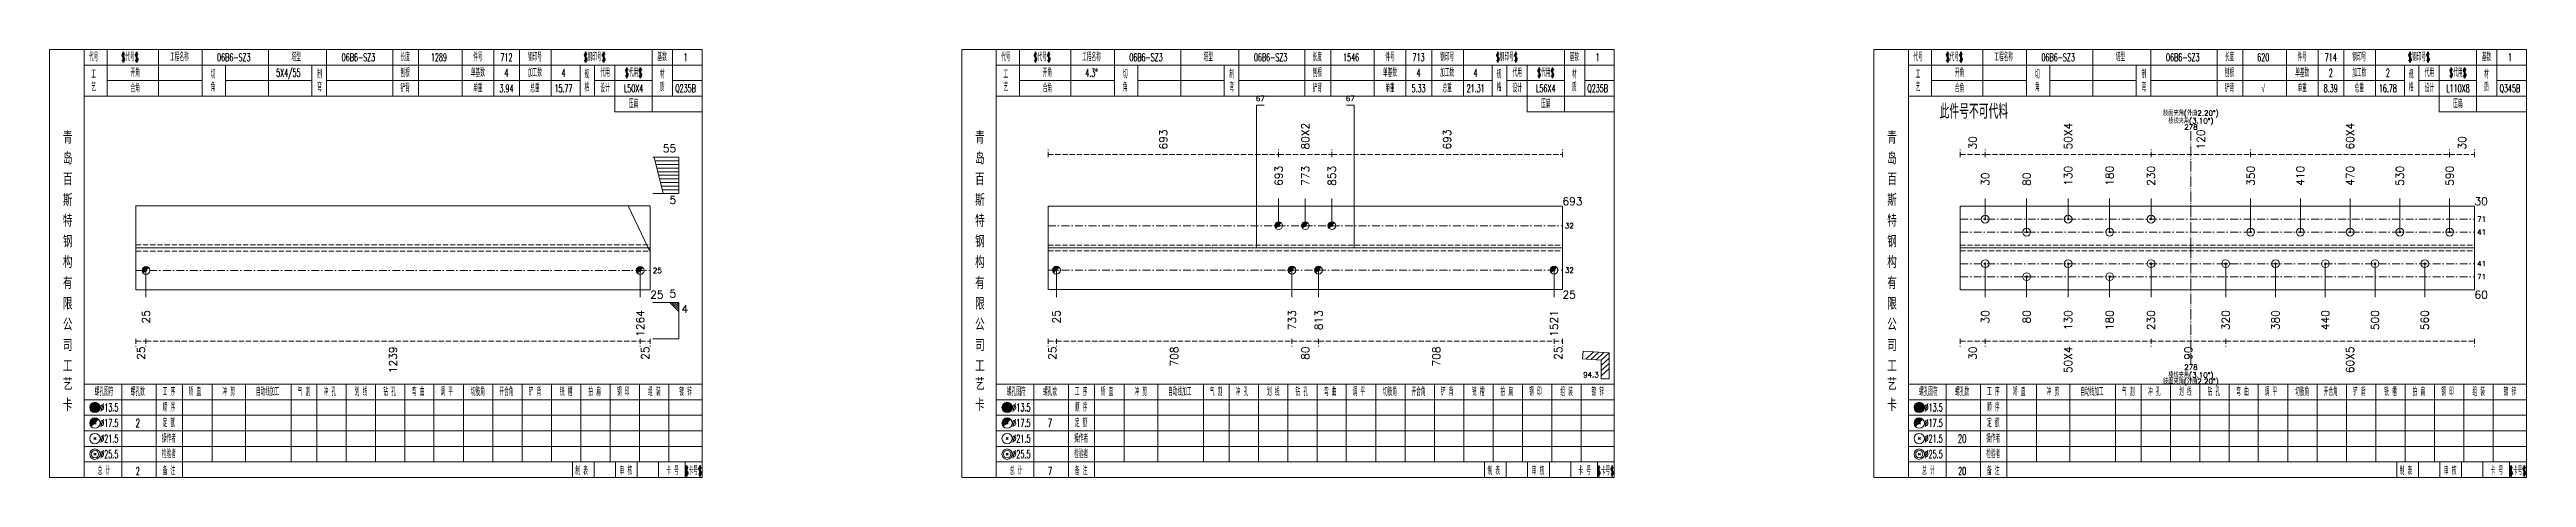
# Model space of a CAD drawing. Extents: x -533 to 8774, y 0 to 7979.
# Drawn here: x 4217 to 5171, y 2954 to 3119 of the extents above; entities that cross this region are included whole.
import ezdxf
from ezdxf.enums import TextEntityAlignment as Align

# ---------------------------------------------------------------- set-up
doc = ezdxf.new("R2010")
doc.units = 0
doc.header["$MEASUREMENT"] = 0
for name, pattern in [('一点画线', [5.2, 3, -1, 0.2, -1]), ('制弯线', [5.9, 4, -0.5, 0.2, -0.5, 0.2, -0.5]), ('虚线', [2.75, 2, -0.75])]:
    doc.linetypes.add(name, pattern=pattern)
doc.layers.get('0').update_dxf_attribs({"linetype": 'CONTINUOUS', "lineweight": 25})
for name, color, linetype, lineweight in [('1', 7, 'CONTINUOUS', 25), ('2', 7, 'CONTINUOUS', 25), ('4', 7, 'CONTINUOUS', 25), ('5', 7, 'CONTINUOUS', 25)]:
    doc.layers.add(name, color=color, linetype=linetype, lineweight=lineweight)
doc.styles.get("Standard").update_dxf_attribs({"font": 'simplex.shx', "width": 0.7, "height": 3, "bigfont": 'gbhzfs.shx'})

# ---------------------------------------------------------------- blocks, each defined once
blk = doc.blocks.new('孔21.5')
at = {"layer": '5', "color": 7, "linetype": 'Continuous', "lineweight": 13}
for p, q in [((-0.2, -0.2), (0.2, 0.2)), ((0.2, -0.2), (-0.2, 0.2))]:
    blk.add_line(p, q, dxfattribs=at)
blk.add_circle((0, 0), 1, dxfattribs=at)
blk = doc.blocks.new('孔17.5')
at = {"layer": '5', "color": 7, "linetype": 'Continuous', "lineweight": 0}
for p, q in [((-0.2, -0.2), (0.2, 0.2)), ((-0.2, 0.2), (0.2, -0.2))]:
    blk.add_line(p, q, dxfattribs=at)
at = {"layer": '5', "color": 7, "linetype": 'Continuous', "lineweight": 13}
blk.add_circle((0, 0), 1, dxfattribs=at)
for radius in [0.9, 0.8, 0.7, 0.6, 0.5, 0.4, 0.3, 0.2, 0.1]:
    blk.add_arc((0, 0), radius, 45, 225, dxfattribs=at)

msp = doc.modelspace()

# ---------------------------------------------------------------- linework, layer by layer
at = {"color": 190, "linetype": '制弯线', "lineweight": 13}
for q in [(5041.73, 3087.56), (5041.73, 2997.56)]:
    msp.add_line((5041.73, 3042.56), q, dxfattribs=at)
at = {"color": 7, "linetype": 'Continuous', "lineweight": 13}
for p, q in [((4459.2, 3077.56), (4449.2, 3077.56)), ((4453.2, 3063.56), (4449.7, 3077.56)), ((4459.2, 3076.16), (4450.05, 3076.16)), ((4459.2, 3074.76), (4450.4, 3074.76)), ((4459.2, 3073.36), (4450.75, 3073.36)), ((4459.2, 3063.56), (4459.2, 3077.56)), ((4459.2, 3063.56), (4449.2, 3063.56)), ((4459.2, 3071.96), (4451.1, 3071.96)), ((4459.2, 3070.56), (4451.45, 3070.56)), ((4459.2, 3069.16), (4451.8, 3069.16)), ((4459.2, 3067.76), (4452.15, 3067.76)), ((4459.2, 3066.36), (4452.5, 3066.36)), ((4459.2, 3064.96), (4452.85, 3064.96)), ((4447.43, 3042.56), (4439.75, 3058.76)), ((4690.3, 3051.13), (4690.3, 3061.56)), ((4700.55, 3051.13), (4700.55, 3061.56)), ((4710.8, 3051.13), (4710.8, 3061.56)), ((4962.49, 3053.65), (4962.49, 3061.56)), ((4978.46, 3048.65), (4978.46, 3061.56)), ((4994.44, 3053.65), (4994.44, 3061.56)), ((5010.41, 3048.65), (5010.41, 3061.56)), ((5026.39, 3053.65), (5026.39, 3061.56)), ((5064.73, 3048.65), (5064.73, 3061.56)), ((5083.9, 3048.65), (5083.9, 3061.56)), ((5103.07, 3048.65), (5103.07, 3061.56)), ((5122.24, 3048.65), (5122.24, 3061.56)), ((5141.41, 3048.65), (5141.41, 3061.56)), ((4448.2, 3041.26), (4447.43, 3042.56)), ((4962.49, 3036.47), (4962.49, 3023.56)), ((4994.44, 3036.47), (4994.44, 3023.56)), ((5026.39, 3036.47), (5026.39, 3023.56)), ((5055.15, 3036.47), (5055.15, 3023.56)), ((5074.32, 3036.47), (5074.32, 3023.56)), ((5093.49, 3036.47), (5093.49, 3023.56)), ((5112.66, 3036.47), (5112.66, 3023.56)), ((5131.83, 3036.47), (5131.83, 3023.56)), ((4253.94, 3033.86), (4253.94, 3023.56)), ((4444.36, 3033.86), (4444.36, 3023.56)), ((4604.7, 3033.99), (4604.7, 3023.56)), ((4695.42, 3033.99), (4695.42, 3023.56)), ((4705.68, 3033.99), (4705.68, 3023.56)), ((4796.4, 3033.99), (4796.4, 3023.56)), ((4978.46, 3031.47), (4978.46, 3023.56)), ((5010.41, 3031.47), (5010.41, 3023.56)), ((4459.2, 3021.56), (4449.2, 3021.56)), ((4455.7, 3021.56), (4459.2, 3018.06)), ((4456.57, 3021.56), (4459.2, 3018.93)), ((4457.45, 3021.56), (4459.2, 3019.81)), ((4458.32, 3021.56), (4459.2, 3020.68)), ((4459.2, 3021.56), (4459.2, 3007.56)), ((4459.2, 3007.56), (4449.2, 3007.56))]:
    msp.add_line(p, q, dxfattribs=at)
at = {"color": 8, "linetype": '虚线', "lineweight": 9}
for p, q in [((4601.5, 3077.56), (4601.5, 3080.56)), ((4601.5, 3078.56), (4690.3, 3078.56)), ((4690.3, 3077.56), (4690.3, 3080.56)), ((4690.3, 3077.56), (4690.3, 3080.56)), ((4690.3, 3078.56), (4710.8, 3078.56)), ((4710.8, 3077.56), (4710.8, 3080.56)), ((4710.8, 3077.56), (4710.8, 3080.56)), ((4710.8, 3078.56), (4799.6, 3078.56)), ((4799.6, 3077.56), (4799.6, 3080.56)), ((4952.9, 3077.56), (4952.9, 3080.56)), ((4952.9, 3078.56), (4962.49, 3078.56)), ((4962.49, 3077.56), (4962.49, 3080.56)), ((4962.49, 3077.56), (4962.49, 3080.56)), ((4962.49, 3078.56), (5026.39, 3078.56)), ((5026.39, 3077.56), (5026.39, 3080.56)), ((5026.39, 3077.56), (5026.39, 3080.56)), ((5026.39, 3078.56), (5064.73, 3078.56)), ((5064.73, 3077.56), (5064.73, 3080.56)), ((5064.73, 3077.56), (5064.73, 3080.56)), ((5064.73, 3078.56), (5141.41, 3078.56)), ((5141.41, 3077.56), (5141.41, 3080.56)), ((5141.41, 3077.56), (5141.41, 3080.56)), ((5141.41, 3078.56), (5151, 3078.56)), ((5151, 3077.56), (5151, 3080.56)), ((4250.1, 3007.56), (4250.1, 3004.56)), ((4250.1, 3006.56), (4253.94, 3006.56)), ((4253.94, 3007.56), (4253.94, 3004.56)), ((4253.94, 3007.56), (4253.94, 3004.56)), ((4253.94, 3006.56), (4444.36, 3006.56)), ((4444.36, 3007.56), (4444.36, 3004.56)), ((4444.36, 3007.56), (4444.36, 3004.56)), ((4444.36, 3006.56), (4448.2, 3006.56)), ((4448.2, 3007.56), (4448.2, 3004.56)), ((4601.5, 3007.56), (4601.5, 3004.56)), ((4601.5, 3006.56), (4604.7, 3006.56)), ((4604.7, 3007.56), (4604.7, 3004.56)), ((4604.7, 3007.56), (4604.7, 3004.56)), ((4604.7, 3006.56), (4695.42, 3006.56)), ((4695.42, 3007.56), (4695.42, 3004.56)), ((4695.42, 3007.56), (4695.42, 3004.56)), ((4695.42, 3006.56), (4705.68, 3006.56)), ((4705.68, 3007.56), (4705.68, 3004.56)), ((4705.68, 3007.56), (4705.68, 3004.56)), ((4705.68, 3006.56), (4796.4, 3006.56)), ((4796.4, 3007.56), (4796.4, 3004.56)), ((4796.4, 3007.56), (4796.4, 3004.56)), ((4796.4, 3006.56), (4799.6, 3006.56)), ((4799.6, 3007.56), (4799.6, 3004.56)), ((4952.9, 3007.56), (4952.9, 3004.56)), ((4952.9, 3006.56), (4962.49, 3006.56)), ((4962.49, 3007.56), (4962.49, 3004.56)), ((4962.49, 3007.56), (4962.49, 3004.56)), ((4962.49, 3006.56), (5026.39, 3006.56)), ((5026.39, 3007.56), (5026.39, 3004.56)), ((5026.39, 3007.56), (5026.39, 3004.56)), ((5026.39, 3006.56), (5055.15, 3006.56)), ((5055.15, 3007.56), (5055.15, 3004.56)), ((5055.15, 3007.56), (5055.15, 3004.56)), ((5055.15, 3006.56), (5151, 3006.56)), ((5151, 3007.56), (5151, 3004.56))]:
    msp.add_line(p, q, dxfattribs=at)
at = {"color": 7, "linetype": 'Continuous', "lineweight": 18}
for p, q in [((4250.1, 3058.76), (4250.1, 3026.36)), ((4250.1, 3058.76), (4448.2, 3058.76)), ((4448.2, 3058.76), (4448.2, 3026.36)), ((4601.5, 3058.63), (4601.5, 3026.49)), ((4601.5, 3058.63), (4799.6, 3058.63)), ((4799.6, 3058.63), (4799.6, 3026.49)), ((4952.9, 3058.65), (4952.9, 3026.47)), ((4952.9, 3058.65), (5151, 3058.65)), ((5151, 3058.65), (5151, 3026.47)), ((4250.1, 3042.56), (4448.2, 3042.56)), ((4601.5, 3042.56), (4799.6, 3042.56)), ((4952.9, 3042.56), (5151, 3042.56))]:
    msp.add_line(p, q, dxfattribs=at)
at = {"color": 3, "linetype": '一点画线', "lineweight": 13}
for p, q in [((4952.9, 3053.65), (5151, 3053.65)), ((4601.5, 3051.13), (4799.6, 3051.13)), ((4952.9, 3048.65), (5151, 3048.65)), ((4952.9, 3036.47), (5151, 3036.47)), ((4250.1, 3033.86), (4448.2, 3033.86)), ((4601.5, 3033.99), (4799.6, 3033.99)), ((4952.9, 3031.47), (5151, 3031.47))]:
    msp.add_line(p, q, dxfattribs=at)
at = {"color": 1, "linetype": '虚线', "lineweight": 18}
for p, q in [((4250.1, 3043.76), (4448.2, 3043.76)), ((4250.1, 3041.36), (4448.2, 3041.36)), ((4601.5, 3043.63), (4799.6, 3043.63)), ((4601.5, 3041.49), (4799.6, 3041.49)), ((4952.9, 3043.65), (5151, 3043.65)), ((4952.9, 3041.47), (5151, 3041.47))]:
    msp.add_line(p, q, dxfattribs=at)
at = {"layer": '1', "color": 7, "linetype": 'Continuous', "lineweight": 18}
for p, q in [((4250.1, 3026.36), (4448.2, 3026.36)), ((4601.5, 3026.49), (4799.6, 3026.49)), ((4952.9, 3026.47), (5151, 3026.47))]:
    msp.add_line(p, q, dxfattribs=at)
at = {"layer": '2', "color": 7, "linetype": 'Continuous', "lineweight": 13}
for p, q in [((4681.71, 3042.56), (4681.71, 3097.56)), ((4681.71, 3097.56), (4684.71, 3097.56)), ((4719.39, 3097.56), (4716.39, 3097.56)), ((4719.39, 3042.56), (4719.39, 3097.56)), ((4807.63, 3002.81), (4807.4, 2999.82)), ((4807.4, 2999.82), (4814.6, 2999.28)), ((4817.6, 3002.06), (4807.63, 3002.81)), ((4808.62, 2999.73), (4811.62, 3002.51)), ((4810.61, 2999.58), (4813.61, 3002.36)), ((4812.61, 2999.43), (4815.61, 3002.21)), ((4814.6, 2999.28), (4817.6, 3002.06)), ((4814.6, 2997.28), (4817.6, 3000.06)), ((4814.6, 2999.28), (4814.6, 2992.06)), ((4814.6, 2995.28), (4817.6, 2998.06)), ((4817.6, 2992.06), (4817.6, 3002.06)), ((4814.6, 2993.28), (4817.6, 2996.06)), ((4814.6, 2992.06), (4817.6, 2992.06))]:
    msp.add_line(p, q, dxfattribs=at)
at = {"layer": '4', "color": 1, "linetype": 'Continuous', "lineweight": 18}
for p, q in [((4230.1, 2954.06), (4230.1, 3119.06)), ((4230.1, 3113.06), (4468.2, 3113.06)), ((4239, 3101.06), (4239, 3119.06)), ((4258.8, 3101.06), (4258.8, 3119.06)), ((4275.6, 3101.06), (4275.6, 3119.06)), ((4284.6, 3101.06), (4284.6, 3113.06)), ((4301.2, 3101.06), (4301.2, 3119.06)), ((4317.9, 3101.06), (4317.9, 3113.06)), ((4323.5, 3101.06), (4323.5, 3119.06)), ((4349, 3101.06), (4349, 3119.06)), ((4359, 3101.06), (4359, 3119.06)), ((4375.7, 3101.06), (4375.7, 3119.06)), ((4387.9, 3101.06), (4387.9, 3119.06)), ((4397.9, 3101.06), (4397.9, 3119.06)), ((4410.1, 3101.06), (4410.1, 3119.06)), ((4421.2, 3101.06), (4421.2, 3113.06)), ((4426.8, 3101.06), (4426.8, 3113.06)), ((4434.6, 3095.06), (4434.6, 3113.06)), ((4449, 3095.06), (4449, 3119.06)), ((4456.8, 3101.06), (4456.8, 3119.06)), ((4581.5, 2954.06), (4581.5, 3119.06)), ((4581.5, 3113.06), (4819.6, 3113.06)), ((4590.4, 3101.06), (4590.4, 3119.06)), ((4610.2, 3101.06), (4610.2, 3119.06)), ((4627, 3101.06), (4627, 3119.06)), ((4636, 3101.06), (4636, 3113.06)), ((4652.6, 3101.06), (4652.6, 3119.06)), ((4669.3, 3101.06), (4669.3, 3113.06)), ((4674.9, 3101.06), (4674.9, 3119.06)), ((4700.4, 3101.06), (4700.4, 3119.06)), ((4710.4, 3101.06), (4710.4, 3119.06)), ((4727.1, 3101.06), (4727.1, 3119.06)), ((4739.3, 3101.06), (4739.3, 3119.06)), ((4749.3, 3101.06), (4749.3, 3119.06)), ((4761.5, 3101.06), (4761.5, 3119.06)), ((4772.6, 3101.06), (4772.6, 3113.06)), ((4778.2, 3101.06), (4778.2, 3113.06)), ((4786, 3095.06), (4786, 3113.06)), ((4800.4, 3095.06), (4800.4, 3119.06)), ((4808.2, 3101.06), (4808.2, 3119.06)), ((4932.9, 2954.06), (4932.9, 3119.06)), ((4932.9, 3113.06), (5171, 3113.06)), ((4941.8, 3101.06), (4941.8, 3119.06)), ((4961.6, 3101.06), (4961.6, 3119.06)), ((4978.4, 3101.06), (4978.4, 3119.06)), ((4987.4, 3101.06), (4987.4, 3113.06)), ((5004, 3101.06), (5004, 3119.06)), ((5020.7, 3101.06), (5020.7, 3113.06)), ((5026.3, 3101.06), (5026.3, 3119.06)), ((5051.8, 3101.06), (5051.8, 3119.06)), ((5061.8, 3101.06), (5061.8, 3119.06)), ((5078.5, 3101.06), (5078.5, 3119.06)), ((5090.7, 3101.06), (5090.7, 3119.06)), ((5100.7, 3101.06), (5100.7, 3119.06)), ((5112.9, 3101.06), (5112.9, 3119.06)), ((5124, 3101.06), (5124, 3113.06)), ((5129.6, 3101.06), (5129.6, 3113.06)), ((5137.4, 3095.06), (5137.4, 3113.06)), ((5151.8, 3095.06), (5151.8, 3119.06)), ((5159.6, 3101.06), (5159.6, 3119.06)), ((4239, 3107.06), (4275.6, 3107.06)), ((4284.6, 3107.06), (4317.9, 3107.06)), ((4323.5, 3107.06), (4421.2, 3107.06)), ((4426.8, 3107.06), (4449, 3107.06)), ((4456.8, 3107.06), (4468.2, 3107.06)), ((4590.4, 3107.06), (4627, 3107.06)), ((4636, 3107.06), (4669.3, 3107.06)), ((4674.9, 3107.06), (4772.6, 3107.06)), ((4778.2, 3107.06), (4800.4, 3107.06)), ((4808.2, 3107.06), (4819.6, 3107.06)), ((4941.8, 3107.06), (4978.4, 3107.06)), ((4987.4, 3107.06), (5020.7, 3107.06)), ((5026.3, 3107.06), (5124, 3107.06)), ((5129.6, 3107.06), (5151.8, 3107.06)), ((5159.6, 3107.06), (5171, 3107.06)), ((4230.1, 3101.06), (4468.2, 3101.06)), ((4434.6, 3095.06), (4468.2, 3095.06)), ((4581.5, 3101.06), (4819.6, 3101.06)), ((4786, 3095.06), (4819.6, 3095.06)), ((4932.9, 3101.06), (5171, 3101.06)), ((5137.4, 3095.06), (5171, 3095.06)), ((4230.1, 2990.06), (4468.2, 2990.06)), ((4244.6, 2954.06), (4244.6, 2990.06)), ((4257.9, 2954.06), (4257.9, 2990.06)), ((4268, 2954.06), (4268, 2990.06)), ((4279.4, 2960.06), (4279.4, 2990.06)), ((4292.3, 2960.06), (4292.3, 2990.06)), ((4309.9, 2960.06), (4309.9, 2990.06)), ((4319.8, 2960.06), (4319.8, 2990.06)), ((4331.1, 2960.06), (4331.1, 2990.06)), ((4342.4, 2960.06), (4342.4, 2990.06)), ((4353.7, 2960.06), (4353.7, 2990.06)), ((4364.9, 2960.06), (4364.9, 2990.06)), ((4376.3, 2960.06), (4376.3, 2990.06)), ((4387.6, 2960.06), (4387.6, 2990.06)), ((4398.9, 2960.06), (4398.9, 2990.06)), ((4410.2, 2960.06), (4410.2, 2990.06)), ((4421.5, 2960.06), (4421.5, 2990.06)), ((4432.8, 2960.06), (4432.8, 2990.06)), ((4444.1, 2960.06), (4444.1, 2990.06)), ((4455.4, 2960.06), (4455.4, 2990.06)), ((4581.5, 2990.06), (4819.6, 2990.06)), ((4596, 2954.06), (4596, 2990.06)), ((4609.3, 2954.06), (4609.3, 2990.06)), ((4619.4, 2954.06), (4619.4, 2990.06)), ((4630.8, 2960.06), (4630.8, 2990.06)), ((4643.7, 2960.06), (4643.7, 2990.06)), ((4661.3, 2960.06), (4661.3, 2990.06)), ((4671.2, 2960.06), (4671.2, 2990.06)), ((4682.5, 2960.06), (4682.5, 2990.06)), ((4693.8, 2960.06), (4693.8, 2990.06)), ((4705.1, 2960.06), (4705.1, 2990.06)), ((4716.3, 2960.06), (4716.3, 2990.06)), ((4727.7, 2960.06), (4727.7, 2990.06)), ((4739, 2960.06), (4739, 2990.06)), ((4750.3, 2960.06), (4750.3, 2990.06)), ((4761.6, 2960.06), (4761.6, 2990.06)), ((4772.9, 2960.06), (4772.9, 2990.06)), ((4784.2, 2960.06), (4784.2, 2990.06)), ((4795.5, 2960.06), (4795.5, 2990.06)), ((4806.8, 2960.06), (4806.8, 2990.06)), ((4932.9, 2990.06), (5171, 2990.06)), ((4947.4, 2954.06), (4947.4, 2990.06)), ((4960.7, 2954.06), (4960.7, 2990.06)), ((4970.8, 2954.06), (4970.8, 2990.06)), ((4982.2, 2960.06), (4982.2, 2990.06)), ((4995.1, 2960.06), (4995.1, 2990.06)), ((5012.7, 2960.06), (5012.7, 2990.06)), ((5022.6, 2960.06), (5022.6, 2990.06)), ((5033.9, 2960.06), (5033.9, 2990.06)), ((5045.2, 2960.06), (5045.2, 2990.06)), ((5056.5, 2960.06), (5056.5, 2990.06)), ((5067.7, 2960.06), (5067.7, 2990.06)), ((5079.1, 2960.06), (5079.1, 2990.06)), ((5090.4, 2960.06), (5090.4, 2990.06)), ((5101.7, 2960.06), (5101.7, 2990.06)), ((5113, 2960.06), (5113, 2990.06)), ((5124.3, 2960.06), (5124.3, 2990.06)), ((5135.6, 2960.06), (5135.6, 2990.06)), ((5146.9, 2960.06), (5146.9, 2990.06)), ((5158.2, 2960.06), (5158.2, 2990.06)), ((4230.1, 2984.06), (4468.2, 2984.06)), ((4230.1, 2978.06), (4468.2, 2978.06)), ((4581.5, 2984.06), (4819.6, 2984.06)), ((4581.5, 2978.06), (4819.6, 2978.06)), ((4932.9, 2984.06), (5171, 2984.06)), ((4932.9, 2978.06), (5171, 2978.06)), ((4230.1, 2972.06), (4468.2, 2972.06)), ((4581.5, 2972.06), (4819.6, 2972.06)), ((4932.9, 2972.06), (5171, 2972.06)), ((4230.1, 2966.06), (4468.2, 2966.06)), ((4230.1, 2960.06), (4468.2, 2960.06)), ((4418.2, 2954.06), (4418.2, 2960.06)), ((4426.6, 2954.06), (4426.6, 2960.06)), ((4434.8, 2954.06), (4434.8, 2960.06)), ((4443.2, 2954.06), (4443.2, 2960.06)), ((4451.4, 2954.06), (4451.4, 2960.06)), ((4461.7, 2954.06), (4461.7, 2960.06)), ((4581.5, 2966.06), (4819.6, 2966.06)), ((4581.5, 2960.06), (4819.6, 2960.06)), ((4769.6, 2954.06), (4769.6, 2960.06)), ((4778, 2954.06), (4778, 2960.06)), ((4786.2, 2954.06), (4786.2, 2960.06)), ((4794.6, 2954.06), (4794.6, 2960.06)), ((4802.8, 2954.06), (4802.8, 2960.06)), ((4813.1, 2954.06), (4813.1, 2960.06)), ((4932.9, 2966.06), (5171, 2966.06)), ((4932.9, 2960.06), (5171, 2960.06)), ((5121, 2954.06), (5121, 2960.06)), ((5129.4, 2954.06), (5129.4, 2960.06)), ((5137.6, 2954.06), (5137.6, 2960.06)), ((5146, 2954.06), (5146, 2960.06)), ((5154.2, 2954.06), (5154.2, 2960.06)), ((5164.5, 2954.06), (5164.5, 2960.06))]:
    msp.add_line(p, q, dxfattribs=at)
at = {"layer": '4', "color": 7, "linetype": 'Continuous', "lineweight": 13}
for p, q in [((4234.1, 2980.86), (4234.5, 2981.26)), ((4234.5, 2980.86), (4234.1, 2981.26)), ((4585.5, 2980.86), (4585.9, 2981.26)), ((4585.9, 2980.86), (4585.5, 2981.26)), ((4936.9, 2980.86), (4937.3, 2981.26)), ((4937.3, 2980.86), (4936.9, 2981.26)), ((4233.9, 2968.66), (4234.7, 2969.46)), ((4234.7, 2968.66), (4233.9, 2969.46)), ((4585.3, 2968.66), (4586.1, 2969.46)), ((4586.1, 2968.66), (4585.3, 2969.46)), ((4936.7, 2968.66), (4937.5, 2969.46)), ((4937.5, 2968.66), (4936.7, 2969.46)), ((4233.9, 2962.66), (4234.7, 2963.46)), ((4234.7, 2962.66), (4233.9, 2963.46)), ((4585.3, 2962.66), (4586.1, 2963.46)), ((4586.1, 2962.66), (4585.3, 2963.46)), ((4936.7, 2962.66), (4937.5, 2963.46)), ((4937.5, 2962.66), (4936.7, 2963.46))]:
    msp.add_line(p, q, dxfattribs=at)
at = {"layer": '4', "color": 7, "linetype": 'Continuous', "lineweight": 0}
for p, q in [((4233.9, 2974.66), (4234.7, 2975.46)), ((4233.9, 2975.46), (4234.7, 2974.66)), ((4585.3, 2974.66), (4586.1, 2975.46)), ((4585.3, 2975.46), (4586.1, 2974.66)), ((4936.7, 2974.66), (4937.5, 2975.46)), ((4936.7, 2975.46), (4937.5, 2974.66))]:
    msp.add_line(p, q, dxfattribs=at)
at = {"layer": '4', "color": 1, "linetype": 'Continuous', "lineweight": 18}
for points in [[(4216.8, 3119.06), (4216.8, 2954.06), (4468.2, 2954.06), (4468.2, 3119.06)], [(4568.2, 3119.06), (4568.2, 2954.06), (4819.6, 2954.06), (4819.6, 3119.06)], [(4919.6, 3119.06), (4919.6, 2954.06), (5171, 2954.06), (5171, 3119.06)]]:
    msp.add_lwpolyline(points, close=True, dxfattribs=at)
at = {"layer": '4', "color": 7, "linetype": 'Continuous', "lineweight": 13}
for centre, radius in [((4234.3, 2981.06), 2), ((4234.3, 2981.06), 1.8), ((4234.3, 2981.06), 1.6), ((4234.3, 2981.06), 1.4), ((4234.3, 2981.06), 1.2), ((4234.3, 2981.06), 1), ((4234.3, 2981.06), 0.8), ((4234.3, 2981.06), 0.6), ((4234.3, 2981.06), 0.4), ((4234.3, 2981.06), 0.2), ((4585.7, 2981.06), 2), ((4585.7, 2981.06), 1.8), ((4585.7, 2981.06), 1.6), ((4585.7, 2981.06), 1.4), ((4585.7, 2981.06), 1.2), ((4585.7, 2981.06), 1), ((4585.7, 2981.06), 0.8), ((4585.7, 2981.06), 0.6), ((4585.7, 2981.06), 0.4), ((4585.7, 2981.06), 0.2), ((4937.1, 2981.06), 2), ((4937.1, 2981.06), 1.8), ((4937.1, 2981.06), 1.6), ((4937.1, 2981.06), 1.4), ((4937.1, 2981.06), 1.2), ((4937.1, 2981.06), 1), ((4937.1, 2981.06), 0.8), ((4937.1, 2981.06), 0.6), ((4937.1, 2981.06), 0.4), ((4937.1, 2981.06), 0.2), ((4234.3, 2975.06), 2), ((4234.3, 2969.06), 2), ((4585.7, 2975.06), 2), ((4585.7, 2969.06), 2), ((4937.1, 2975.06), 2), ((4937.1, 2969.06), 2), ((4234.3, 2963.06), 2), ((4234.3, 2963.06), 1.4), ((4585.7, 2963.06), 2), ((4585.7, 2963.06), 1.4), ((4937.1, 2963.06), 2), ((4937.1, 2963.06), 1.4)]:
    msp.add_circle(centre, radius, dxfattribs=at)
for centre, radius in [((4234.3, 2975.06), 1.8), ((4234.3, 2975.06), 1.6), ((4234.3, 2975.06), 1.4), ((4234.3, 2975.06), 1.2), ((4234.3, 2975.06), 1), ((4234.3, 2975.06), 0.8), ((4234.3, 2975.06), 0.6), ((4234.3, 2975.06), 0.4), ((4234.3, 2975.06), 0.2), ((4585.7, 2975.06), 1.8), ((4585.7, 2975.06), 1.6), ((4585.7, 2975.06), 1.4), ((4585.7, 2975.06), 1.2), ((4585.7, 2975.06), 1), ((4585.7, 2975.06), 0.8), ((4585.7, 2975.06), 0.6), ((4585.7, 2975.06), 0.4), ((4585.7, 2975.06), 0.2), ((4937.1, 2975.06), 1.8), ((4937.1, 2975.06), 1.6), ((4937.1, 2975.06), 1.4), ((4937.1, 2975.06), 1.2), ((4937.1, 2975.06), 1), ((4937.1, 2975.06), 0.8), ((4937.1, 2975.06), 0.6), ((4937.1, 2975.06), 0.4), ((4937.1, 2975.06), 0.2)]:
    msp.add_arc(centre, radius, 45, 225, dxfattribs=at)

# ---------------------------------------------------------------- block references
at = {"color": 7, "linetype": 'Continuous', "lineweight": 13, "xscale": 1.5, "yscale": 1.5, "zscale": 1.5}
for name, p in [('孔21.5', (4962.49, 3053.65)), ('孔21.5', (4994.44, 3053.65)), ('孔21.5', (5026.39, 3053.65)), ('孔17.5', (4690.3, 3051.13)), ('孔17.5', (4700.55, 3051.13)), ('孔17.5', (4710.8, 3051.13)), ('孔21.5', (4978.46, 3048.65)), ('孔21.5', (5010.41, 3048.65)), ('孔21.5', (5064.73, 3048.65)), ('孔21.5', (5083.9, 3048.65)), ('孔21.5', (5103.07, 3048.65)), ('孔21.5', (5122.24, 3048.65)), ('孔21.5', (5141.41, 3048.65))]:
    msp.add_blockref(name, p, dxfattribs=at)
at = {"layer": '1', "color": 7, "linetype": 'Continuous', "lineweight": 13, "xscale": 1.5, "yscale": 1.5, "zscale": 1.5}
for name, p in [('孔17.5', (4253.94, 3033.86)), ('孔17.5', (4444.36, 3033.86)), ('孔17.5', (4604.7, 3033.99)), ('孔17.5', (4695.42, 3033.99)), ('孔17.5', (4705.68, 3033.99)), ('孔17.5', (4796.4, 3033.99)), ('孔21.5', (4962.49, 3036.47)), ('孔21.5', (4994.44, 3036.47)), ('孔21.5', (5026.39, 3036.47)), ('孔21.5', (5055.15, 3036.47)), ('孔21.5', (5074.32, 3036.47)), ('孔21.5', (5093.49, 3036.47)), ('孔21.5', (5112.66, 3036.47)), ('孔21.5', (5131.83, 3036.47)), ('孔21.5', (4978.46, 3031.47)), ('孔21.5', (5010.41, 3031.47))]:
    msp.add_blockref(name, p, dxfattribs=at)

# ---------------------------------------------------------------- texts
at = {"color": 7, "linetype": 'Continuous', "lineweight": 13}
for s, p in [('肢面夹角(外曲2.20%%d)', (5041.73, 3095.56)), ('278', (5041.73, 2997.56))]:
    msp.add_text(s, height=2, dxfattribs=at).set_placement(p, align=Align.TOP_CENTER)
for p in [(5041.73, 3091.56), (5041.73, 2993.56)]:
    msp.add_text('棱线夹角(3.10%%d)', height=2, dxfattribs=at).set_placement(p, align=Align.MIDDLE_CENTER)
for s, p in [('55', (4458.2, 3078.56)), ('5', (4458.2, 3022.56))]:
    msp.add_text(s, height=3, dxfattribs=at).set_placement(p, align=Align.BOTTOM_RIGHT)
at = {"color": 8, "linetype": 'Continuous', "lineweight": 9}
for s, p in [('693', (4645.9, 3080.56)), ('80X2', (4700.55, 3080.56)), ('693', (4755.2, 3080.56)), ('30', (4957.69, 3080.56)), ('50X4', (4994.44, 3080.56)), ('120', (5045.56, 3080.56)), ('60X4', (5103.07, 3080.56)), ('30', (5146.21, 3080.56))]:
    msp.add_text(s, height=3, rotation=90, dxfattribs=at).set_placement(p, align=Align.MIDDLE_LEFT)
at = {"color": 7, "linetype": 'Continuous', "lineweight": 13}
for s, p in [('278', (5041.73, 3087.56)), ('肢面夹角(外曲2.20%%d)', (5041.73, 2989.56))]:
    msp.add_text(s, height=2, dxfattribs=at).set_placement(p, align=Align.BOTTOM_CENTER)
for s, p in [('693', (4690.3, 3066.56)), ('773', (4700.55, 3066.56)), ('853', (4710.8, 3066.56)), ('130', (4994.44, 3066.56)), ('180', (5010.41, 3066.56)), ('230', (5026.39, 3066.56)), ('350', (5064.73, 3066.56)), ('410', (5083.9, 3066.56)), ('470', (5103.07, 3066.56)), ('530', (5122.24, 3066.56)), ('590', (5141.41, 3066.56)), ('30', (4962.49, 3066.56)), ('80', (4978.46, 3066.56))]:
    msp.add_text(s, height=3, rotation=90, dxfattribs=at).set_placement(p, align=Align.MIDDLE_LEFT)
msp.add_text('5', height=3, dxfattribs=at).set_placement((4458.2, 3062.56), align=Align.TOP_RIGHT)
for s, height, p in [('693', 3, (4799.6, 3060.56)), ('30', 3, (5151, 3060.56)), ('71', 2, (5152, 3053.65)), ('32', 2, (4800.6, 3051.13)), ('41', 2, (5152, 3048.65)), ('25', 2, (4449.2, 3033.86)), ('32', 2, (4800.6, 3033.99)), ('41', 2, (5152, 3036.47)), ('71', 2, (5152, 3031.47))]:
    msp.add_text(s, height=height, dxfattribs=at).set_placement(p, align=Align.MIDDLE_LEFT)
msp.add_text('4', height=3, dxfattribs=at).set_placement((4460.2, 3020.56), align=Align.TOP_LEFT)
at = {"color": 8, "linetype": 'Continuous', "lineweight": 9}
for s, p in [('25', (4252.02, 3004.56)), ('1239', (4349.15, 3004.56)), ('25', (4446.28, 3004.56)), ('25', (4603.1, 3004.56)), ('708', (4650.06, 3004.56)), ('80', (4700.55, 3004.56)), ('708', (4751.04, 3004.56)), ('25', (4798, 3004.56)), ('30', (4957.69, 3004.56)), ('50X4', (4994.44, 3004.56)), ('90', (5040.77, 3004.56)), ('60X5', (5103.07, 3004.56))]:
    msp.add_text(s, height=3, rotation=90, dxfattribs=at).set_placement(p, align=Align.MIDDLE_RIGHT)
at = {"color": 0, "linetype": 'Continuous', "insert": (4944.93, 3098.01), "char_height": 5.668, "width": 119.257, "attachment_point": 1}
msp.add_mtext('此件号不可代料', dxfattribs=at)
at = {"layer": '1', "color": 7, "linetype": 'Continuous', "lineweight": 13}
for s, p in [('25', (4448.2, 3024.56)), ('25', (4799.6, 3024.56)), ('60', (5151, 3024.56))]:
    msp.add_text(s, height=3, dxfattribs=at).set_placement(p, align=Align.MIDDLE_LEFT)
for s, p in [('25', (4253.94, 3018.56)), ('1264', (4444.36, 3018.56)), ('25', (4604.7, 3018.56)), ('733', (4695.42, 3018.56)), ('813', (4705.68, 3018.56)), ('1521', (4796.4, 3018.56)), ('30', (4962.49, 3018.56)), ('80', (4978.46, 3018.56)), ('130', (4994.44, 3018.56)), ('180', (5010.41, 3018.56)), ('230', (5026.39, 3018.56)), ('320', (5055.15, 3018.56)), ('380', (5074.32, 3018.56)), ('440', (5093.49, 3018.56)), ('500', (5112.66, 3018.56)), ('560', (5131.83, 3018.56))]:
    msp.add_text(s, height=3, rotation=90, dxfattribs=at).set_placement(p, align=Align.MIDDLE_RIGHT)
at = {"layer": '2', "color": 7, "linetype": 'Continuous', "lineweight": 13}
for p in [(4683.21, 3098.56), (4717.89, 3098.56)]:
    msp.add_text('67', height=2, dxfattribs=at).set_placement(p, align=Align.BOTTOM_CENTER)
msp.add_text('94.3', height=2, dxfattribs=at).set_placement((4813.6, 2992.06), align=Align.BOTTOM_RIGHT)
at = {"layer": '4', "color": 1, "linetype": 'Continuous', "lineweight": 13}
for s, height, width, p in [('代号', 3, 0.6, (4233.8, 3116.06)), ('工', 3, 0.6, (4233.8, 3109.46)), ('$代号$', 3, 0.6, (4247.8, 3116.06)), ('开角', 3, 0.6, (4249.8, 3110.06)), ('工程名称', 3, 0.6, (4266.8, 3116.06)), ('切', 3, 0.6, (4279.8, 3109.46)), ('06B6-SZ3', 3, 0.6, (4287.8, 3116.06)), ('5X4/55', 3, 0.6, (4308.8, 3110.06)), ('塔型', 3, 0.6, (4311.8, 3116.06)), ('制', 3, 0.6, (4320.8, 3109.46)), ('06B6-SZ3', 3, 0.6, (4335.8, 3116.06)), ('刨根', 3, 0.6, (4353.8, 3110.06)), ('长度', 3, 0.6, (4353.8, 3116.06)), ('1289', 3, 0.6, (4366.8, 3116.06)), ('单基数', 3, 0.6, (4381.8, 3110.06)), ('件号', 3, 0.6, (4381.8, 3116.06)), ('712', 3, 0.6, (4392.8, 3116.06)), ('4', 3, 0.6, (4392.8, 3110.06)), ('加工数', 3, 0.6, (4403.8, 3110.06)), ('钢印号', 3, 0.6, (4403.8, 3116.06)), ('4', 3, 0.6, (4414.8, 3110.06)), ('规', 3, 0.6, (4423.8, 3109.46)), ('$钢印号$', 3, 0.6, (4426.8, 3116.06)), ('代用', 3, 0.6, (4430.8, 3110.06)), ('$代用$', 3, 0.6, (4441.8, 3110.06)), ('基数', 3, 0.6, (4452.8, 3116.06)), ('材', 3, 0.6, (4452.8, 3109.46)), ('1', 3, 0.6, (4461.8, 3116.06)), ('代号', 3, 0.6, (4585.2, 3116.06)), ('工', 3, 0.6, (4585.2, 3109.46)), ('$代号$', 3, 0.6, (4599.2, 3116.06)), ('开角', 3, 0.6, (4601.2, 3110.06)), ('工程名称', 3, 0.6, (4618.2, 3116.06)), ('4.3%%d', 3, 0.6, (4618.2, 3110.06)), ('切', 3, 0.6, (4631.2, 3109.46)), ('06B6-SZ3', 3, 0.6, (4639.2, 3116.06)), ('塔型', 3, 0.6, (4663.2, 3116.06)), ('制', 3, 0.6, (4672.2, 3109.46)), ('06B6-SZ3', 3, 0.6, (4687.2, 3116.06)), ('刨根', 3, 0.6, (4705.2, 3110.06)), ('长度', 3, 0.6, (4705.2, 3116.06)), ('1546', 3, 0.6, (4718.2, 3116.06)), ('单基数', 3, 0.6, (4733.2, 3110.06)), ('件号', 3, 0.6, (4733.2, 3116.06)), ('713', 3, 0.6, (4744.2, 3116.06)), ('4', 3, 0.6, (4744.2, 3110.06)), ('加工数', 3, 0.6, (4755.2, 3110.06)), ('钢印号', 3, 0.6, (4755.2, 3116.06)), ('4', 3, 0.6, (4766.2, 3110.06)), ('规', 3, 0.6, (4775.2, 3109.46)), ('$钢印号$', 3, 0.6, (4778.2, 3116.06)), ('代用', 3, 0.6, (4782.2, 3110.06)), ('$代用$', 3, 0.6, (4793.2, 3110.06)), ('基数', 3, 0.6, (4804.2, 3116.06)), ('材', 3, 0.6, (4804.2, 3109.46)), ('1', 3, 0.6, (4813.2, 3116.06)), ('代号', 3, 0.6, (4936.6, 3116.06)), ('工', 3, 0.6, (4936.6, 3109.46)), ('$代号$', 3, 0.6, (4950.6, 3116.06)), ('开角', 3, 0.6, (4952.6, 3110.06)), ('工程名称', 3, 0.6, (4969.6, 3116.06)), ('切', 3, 0.6, (4982.6, 3109.46)), ('06B6-SZ3', 3, 0.6, (4990.6, 3116.06)), ('塔型', 3, 0.6, (5014.6, 3116.06)), ('制', 3, 0.6, (5023.6, 3109.46)), ('06B6-SZ3', 3, 0.6, (5038.6, 3116.06)), ('刨根', 3, 0.6, (5056.6, 3110.06)), ('长度', 3, 0.6, (5056.6, 3116.06)), ('620', 3, 0.6, (5069.6, 3116.06)), ('单基数', 3, 0.6, (5084.6, 3110.06)), ('件号', 3, 0.6, (5084.6, 3116.06)), ('714', 3, 0.6, (5095.6, 3116.06)), ('2', 3, 0.6, (5095.6, 3110.06)), ('加工数', 3, 0.6, (5106.6, 3110.06)), ('钢印号', 3, 0.6, (5106.6, 3116.06)), ('2', 3, 0.6, (5117.6, 3110.06)), ('规', 3, 0.6, (5126.6, 3109.46)), ('$钢印号$', 3, 0.6, (5129.6, 3116.06)), ('代用', 3, 0.6, (5133.6, 3110.06)), ('$代用$', 3, 0.6, (5144.6, 3110.06)), ('基数', 3, 0.6, (5155.6, 3116.06)), ('材', 3, 0.6, (5155.6, 3109.46)), ('1', 3, 0.6, (5164.6, 3116.06)), ('艺', 3, 0.6, (4233.8, 3104.46)), ('合角', 3, 0.6, (4249.8, 3104.06)), ('角', 3, 0.6, (4279.8, 3104.46)), ('弯', 3, 0.6, (4320.8, 3104.46)), ('铲背', 3, 0.6, (4353.8, 3104.06)), ('单重', 3, 0.6, (4381.8, 3104.06)), ('3.94', 3, 0.6, (4392.8, 3104.06)), ('总重', 3, 0.6, (4403.8, 3104.06)), ('15.77', 3, 0.6, (4414.8, 3104.06)), ('格', 3, 0.6, (4423.8, 3104.46)), ('设计', 3, 0.6, (4430.8, 3104.06)), ('L50X4', 3, 0.6, (4441.8, 3104.06)), ('质', 3, 0.6, (4452.8, 3104.46)), ('Q235B', 3, 0.6, (4461.8, 3104.06)), ('艺', 3, 0.6, (4585.2, 3104.46)), ('合角', 3, 0.6, (4601.2, 3104.06)), ('角', 3, 0.6, (4631.2, 3104.46)), ('弯', 3, 0.6, (4672.2, 3104.46)), ('铲背', 3, 0.6, (4705.2, 3104.06)), ('单重', 3, 0.6, (4733.2, 3104.06)), ('5.33', 3, 0.6, (4744.2, 3104.06)), ('总重', 3, 0.6, (4755.2, 3104.06)), ('21.31', 3, 0.6, (4766.2, 3104.06)), ('格', 3, 0.6, (4775.2, 3104.46)), ('设计', 3, 0.6, (4782.2, 3104.06)), ('L56X4', 3, 0.6, (4793.2, 3104.06)), ('质', 3, 0.6, (4804.2, 3104.46)), ('Q235B', 3, 0.6, (4813.2, 3104.06)), ('艺', 3, 0.6, (4936.6, 3104.46)), ('合角', 3, 0.6, (4952.6, 3104.06)), ('角', 3, 0.6, (4982.6, 3104.46)), ('弯', 3, 0.6, (5023.6, 3104.46)), ('铲背', 3, 0.6, (5056.6, 3104.06)), ('√', 3, 0.6, (5069.6, 3104.06)), ('单重', 3, 0.6, (5084.6, 3104.06)), ('8.39', 3, 0.6, (5095.6, 3104.06)), ('总重', 3, 0.6, (5106.6, 3104.06)), ('16.78', 3, 0.6, (5117.6, 3104.06)), ('格', 3, 0.6, (5126.6, 3104.46)), ('设计', 3, 0.6, (5133.6, 3104.06)), ('L110X8', 3, 0.6, (5144.6, 3104.06)), ('质', 3, 0.6, (5155.6, 3104.46)), ('Q345B', 3, 0.6, (5164.6, 3104.06)), ('压扁', 3, 0.6, (4441.8, 3098.06)), ('压扁', 3, 0.6, (4793.2, 3098.06)), ('压扁', 3, 0.6, (5144.6, 3098.06)), ('青', 4.6, 0.8, (4223.8, 3085.06)), ('青', 4.6, 0.8, (4575.2, 3085.06)), ('青', 4.6, 0.8, (4926.6, 3085.06)), ('岛', 4.6, 0.8, (4223.8, 3077.06)), ('岛', 4.6, 0.8, (4575.2, 3077.06)), ('岛', 4.6, 0.8, (4926.6, 3077.06)), ('斯', 4.6, 0.8, (4223.8, 3061.06)), ('百', 4.6, 0.8, (4223.8, 3069.06)), ('斯', 4.6, 0.8, (4575.2, 3061.06)), ('百', 4.6, 0.8, (4575.2, 3069.06)), ('斯', 4.6, 0.8, (4926.6, 3061.06)), ('百', 4.6, 0.8, (4926.6, 3069.06)), ('特', 4.6, 0.8, (4223.8, 3053.06)), ('特', 4.6, 0.8, (4575.2, 3053.06)), ('特', 4.6, 0.8, (4926.6, 3053.06)), ('钢', 4.6, 0.8, (4223.8, 3045.06)), ('钢', 4.6, 0.8, (4575.2, 3045.06)), ('钢', 4.6, 0.8, (4926.6, 3045.06)), ('构', 4.6, 0.8, (4223.8, 3037.06)), ('构', 4.6, 0.8, (4575.2, 3037.06)), ('构', 4.6, 0.8, (4926.6, 3037.06)), ('有', 4.6, 0.8, (4223.8, 3029.06)), ('有', 4.6, 0.8, (4575.2, 3029.06)), ('有', 4.6, 0.8, (4926.6, 3029.06)), ('公', 4.6, 0.8, (4223.8, 3013.06)), ('限', 4.6, 0.8, (4223.8, 3021.06)), ('公', 4.6, 0.8, (4575.2, 3013.06)), ('限', 4.6, 0.8, (4575.2, 3021.06)), ('公', 4.6, 0.8, (4926.6, 3013.06)), ('限', 4.6, 0.8, (4926.6, 3021.06)), ('司', 4.6, 0.8, (4223.8, 3005.06)), ('司', 4.6, 0.8, (4575.2, 3005.06)), ('司', 4.6, 0.8, (4926.6, 3005.06)), ('工', 4.6, 0.8, (4223.8, 2997.06)), ('工', 4.6, 0.8, (4575.2, 2997.06)), ('工', 4.6, 0.8, (4926.6, 2997.06)), ('艺', 4.6, 0.8, (4223.8, 2990.06)), ('螺孔图符', 3, 0.6, (4237.8, 2987.06)), ('螺孔数', 3, 0.6, (4250.8, 2987.06)), ('工 序', 3, 0.6, (4262.8, 2987.06)), ('矫 直', 3, 0.6, (4272.8, 2987.06)), ('冲 剪', 3, 0.6, (4285.8, 2987.06)), ('自动线加工', 3, 0.6, (4300.8, 2987.06)), ('气 割', 3, 0.6, (4314.8, 2987.06)), ('冲 孔', 3, 0.6, (4324.8, 2987.06)), ('划 线', 3, 0.6, (4336.8, 2987.06)), ('钻 孔', 3, 0.6, (4347.8, 2987.06)), ('弯 曲', 3, 0.6, (4358.8, 2987.06)), ('调 平', 3, 0.6, (4369.8, 2987.06)), ('切肢角', 3, 0.6, (4381.8, 2987.06)), ('开合角', 3, 0.6, (4392.8, 2987.06)), ('铲 背', 3, 0.6, (4403.8, 2987.06)), ('铣 槽', 3, 0.6, (4415.8, 2987.06)), ('拍 扁', 3, 0.6, (4426.8, 2987.06)), ('钢 印', 3, 0.6, (4437.8, 2987.06)), ('组 装', 3, 0.6, (4449.8, 2987.06)), ('镀 锌', 3, 0.6, (4461.8, 2987.06)), ('艺', 4.6, 0.8, (4575.2, 2990.06)), ('螺孔图符', 3, 0.6, (4589.2, 2987.06)), ('螺孔数', 3, 0.6, (4602.2, 2987.06)), ('工 序', 3, 0.6, (4614.2, 2987.06)), ('矫 直', 3, 0.6, (4624.2, 2987.06)), ('冲 剪', 3, 0.6, (4637.2, 2987.06)), ('自动线加工', 3, 0.6, (4652.2, 2987.06)), ('气 割', 3, 0.6, (4666.2, 2987.06)), ('冲 孔', 3, 0.6, (4676.2, 2987.06)), ('划 线', 3, 0.6, (4688.2, 2987.06)), ('钻 孔', 3, 0.6, (4699.2, 2987.06)), ('弯 曲', 3, 0.6, (4710.2, 2987.06)), ('调 平', 3, 0.6, (4721.2, 2987.06)), ('切肢角', 3, 0.6, (4733.2, 2987.06)), ('开合角', 3, 0.6, (4744.2, 2987.06)), ('铲 背', 3, 0.6, (4755.2, 2987.06)), ('铣 槽', 3, 0.6, (4767.2, 2987.06)), ('拍 扁', 3, 0.6, (4778.2, 2987.06)), ('钢 印', 3, 0.6, (4789.2, 2987.06)), ('组 装', 3, 0.6, (4801.2, 2987.06)), ('镀 锌', 3, 0.6, (4813.2, 2987.06)), ('艺', 4.6, 0.8, (4926.6, 2990.06)), ('螺孔图符', 3, 0.6, (4940.6, 2987.06)), ('螺孔数', 3, 0.6, (4953.6, 2987.06)), ('工 序', 3, 0.6, (4965.6, 2987.06)), ('矫 直', 3, 0.6, (4975.6, 2987.06)), ('冲 剪', 3, 0.6, (4988.6, 2987.06)), ('自动线加工', 3, 0.6, (5003.6, 2987.06)), ('气 割', 3, 0.6, (5017.6, 2987.06)), ('冲 孔', 3, 0.6, (5027.6, 2987.06)), ('划 线', 3, 0.6, (5039.6, 2987.06)), ('钻 孔', 3, 0.6, (5050.6, 2987.06)), ('弯 曲', 3, 0.6, (5061.6, 2987.06)), ('调 平', 3, 0.6, (5072.6, 2987.06)), ('切肢角', 3, 0.6, (5084.6, 2987.06)), ('开合角', 3, 0.6, (5095.6, 2987.06)), ('铲 背', 3, 0.6, (5106.6, 2987.06)), ('铣 槽', 3, 0.6, (5118.6, 2987.06)), ('拍 扁', 3, 0.6, (5129.6, 2987.06)), ('钢 印', 3, 0.6, (5140.6, 2987.06)), ('组 装', 3, 0.6, (5152.6, 2987.06)), ('镀 锌', 3, 0.6, (5164.6, 2987.06)), ('卡', 4.6, 0.8, (4223.8, 2982.06)), ('%%C13.5', 3, 0.5, (4239.8, 2981.06)), ('顺 序', 3, 0.6, (4262.8, 2981.06)), ('卡', 4.6, 0.8, (4575.2, 2982.06)), ('%%C13.5', 3, 0.5, (4591.2, 2981.06)), ('顺 序', 3, 0.6, (4614.2, 2981.06)), ('卡', 4.6, 0.8, (4926.6, 2982.06)), ('%%C13.5', 3, 0.5, (4942.6, 2981.06)), ('顺 序', 3, 0.6, (4965.6, 2981.06)), ('%%C17.5', 3, 0.5, (4239.8, 2975.06)), ('%%C21.5', 3, 0.5, (4239.8, 2969.06)), ('2', 3.2, 0.6, (4250.8, 2975.06)), ('操作者', 3, 0.6, (4262.8, 2969.06)), ('定 额', 3, 0.6, (4262.8, 2975.06)), ('%%C17.5', 3, 0.5, (4591.2, 2975.06)), ('%%C21.5', 3, 0.5, (4591.2, 2969.06)), ('7', 3.2, 0.6, (4602.2, 2975.06)), ('操作者', 3, 0.6, (4614.2, 2969.06)), ('定 额', 3, 0.6, (4614.2, 2975.06)), ('%%C17.5', 3, 0.5, (4942.6, 2975.06)), ('%%C21.5', 3, 0.5, (4942.6, 2969.06)), ('20', 3.2, 0.6, (4953.6, 2969.06)), ('操作者', 3, 0.6, (4965.6, 2969.06)), ('定 额', 3, 0.6, (4965.6, 2975.06)), ('总 计', 3, 0.6, (4237.8, 2956.56)), ('%%C25.5', 3, 0.5, (4239.8, 2963.06)), ('2', 3, 0.6, (4250.8, 2956.56)), ('检验者', 3, 0.6, (4262.8, 2963.06)), ('备 注', 3, 0.6, (4262.8, 2956.56)), ('制 表', 3, 0.6, (4421.8, 2956.56)), ('审 核', 3, 0.6, (4438.8, 2956.56)), ('卡 号', 3, 0.6, (4456.8, 2956.56)), ('$卡号$', 3, 0.6, (4464.8, 2956.56)), ('总 计', 3, 0.6, (4589.2, 2956.56)), ('%%C25.5', 3, 0.5, (4591.2, 2963.06)), ('7', 3, 0.6, (4602.2, 2956.56)), ('检验者', 3, 0.6, (4614.2, 2963.06)), ('备 注', 3, 0.6, (4614.2, 2956.56)), ('制 表', 3, 0.6, (4773.2, 2956.56)), ('审 核', 3, 0.6, (4790.2, 2956.56)), ('卡 号', 3, 0.6, (4808.2, 2956.56)), ('$卡号$', 3, 0.6, (4816.2, 2956.56)), ('总 计', 3, 0.6, (4940.6, 2956.56)), ('%%C25.5', 3, 0.5, (4942.6, 2963.06)), ('20', 3, 0.6, (4953.6, 2956.56)), ('检验者', 3, 0.6, (4965.6, 2963.06)), ('备 注', 3, 0.6, (4965.6, 2956.56)), ('制 表', 3, 0.6, (5124.6, 2956.56)), ('审 核', 3, 0.6, (5141.6, 2956.56)), ('卡 号', 3, 0.6, (5159.6, 2956.56)), ('$卡号$', 3, 0.6, (5167.6, 2956.56))]:
    msp.add_text(s, height=height, dxfattribs=dict(at, width=width)).set_placement(p, align=Align.MIDDLE_CENTER)

doc.saveas('drawing.dxf')
